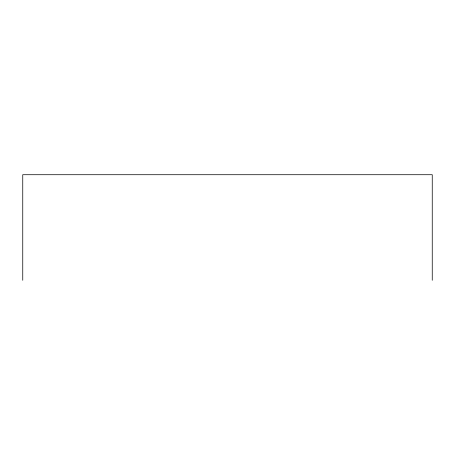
<?xml version="1.0" encoding="UTF-8"?>
<svg xmlns="http://www.w3.org/2000/svg" width="455" height="455" viewBox="0 0 455 455"><rect width="100%" height="100%" fill="white"/><g stroke="black" fill="none" stroke-linecap="round" stroke-linejoin="round"><path stroke-width="0.68" d="M432.25 280.286L432.25 174.714L22.75 174.714L22.75 280.286"/></g></svg>
